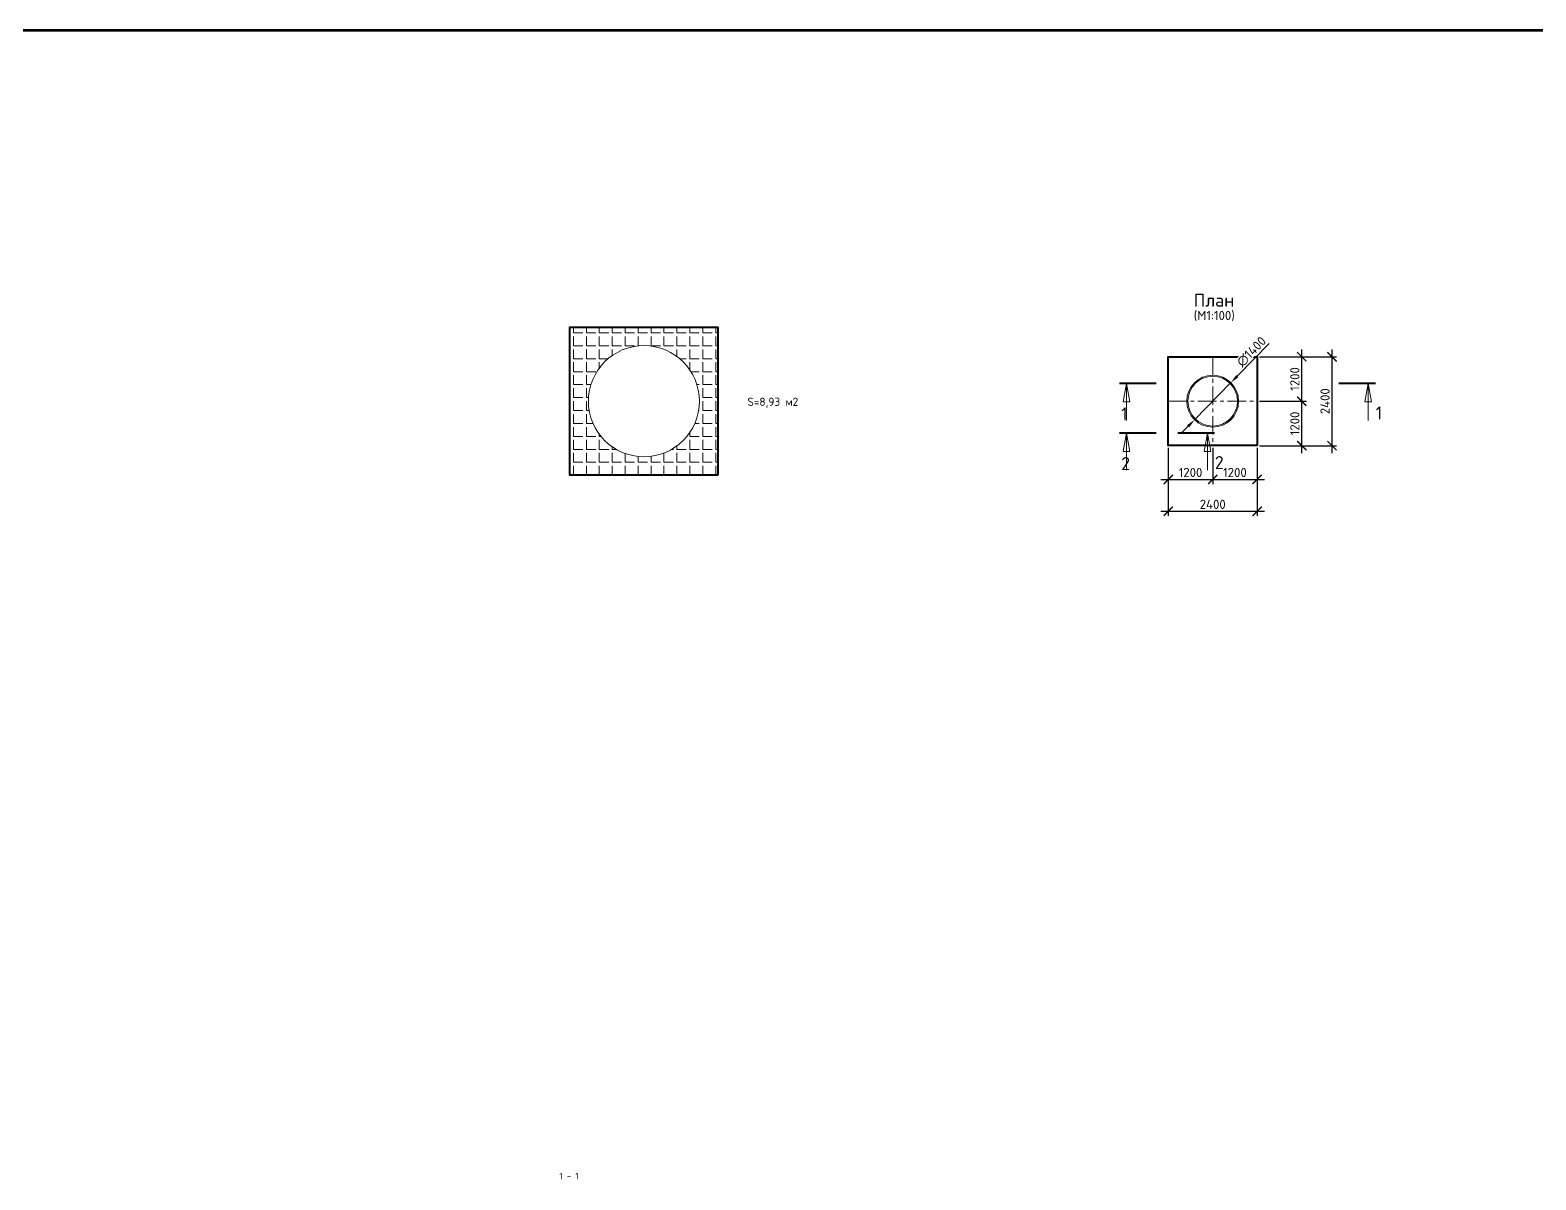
# Model space of a CAD drawing. Header units: metres. Extents: x 317593 to 442455, y 34945 to 102819.
# Drawn here: x 355529 to 396201, y 71785 to 102819 of the extents above; entities that cross this region are included whole.
import ezdxf
from ezdxf.enums import TextEntityAlignment as Align

# ---------------------------------------------------------------- set-up
doc = ezdxf.new("R2010")
doc.units = ezdxf.units.M
doc.header["$PDSIZE"] = 1
doc.linetypes.add('CENTER', pattern=[16, 10, -2, 2, -2])
doc.layers.get('0').update_dxf_attribs({"lineweight": 0})
doc.layers.get('Defpoints').update_dxf_attribs({"color": 3})
for name, color, linetype, lineweight in [('выноски', 7, 'Continuous', 15), ('оси', 7, 'CENTER', 13), ('Основная', 7, 'Continuous', 40), ('разм.', 7, 'Continuous', 18), ('размеры', 7, 'Continuous', 15), ('текст', 7, 'Continuous', 18)]:
    doc.layers.add(name, color=color, linetype=linetype, lineweight=lineweight)
doc.layers.add('помощь', color=1, linetype='Continuous', lineweight=0, plot=False)
doc.styles.add('ISOCPEUR', font='isocpeur.ttf')
doc.styles.add('ГОСТ 2.304', font='CS_Gost2304.shx')
doc.dimstyles.new('СПДС', dxfattribs={"dimscale": 100, "dimtxt": 2.5, "dimasz": 2.5, "dimexe": 1.25, "dimexo": 0.625, "dimtad": 1, "dimdec": 0, "dimrnd": 0.001, "dimtxsty": 'ГОСТ 2.304', "dimblk": 'ARCHTICK', "dimblk1": 'ARCHTICK', "dimblk2": 'ARCHTICK', "dimcen": 2.5, "dimdle": 2, "dimadec": 0, "dimazin": 2, "dimtfac": 0.75, "dimtdec": 4, "dimtmove": 1, "dimatfit": 3, "dimfxl": 1, "dimtolj": 1, "dimarcsym": 1})

# ---------------------------------------------------------------- blocks, each defined once
blk = doc.blocks.new('_ArchTick')
at = {"color": 0, "linetype": 'ByBlock', "lineweight": 30, "const_width": 0.15}
blk.add_lwpolyline([(-0.5, -0.5), (0.5, 0.5)], dxfattribs=at)
blk = doc.blocks.new('*D5')
at = {"layer": 'Defpoints', "color": 0, "ltscale": 10, "transparency": 16777216}
for p in [(386272, 91603), (387472, 91603), (387472, 90691)]:
    blk.add_point(p, dxfattribs=at)
at = {"layer": 'размеры', "color": 0, "lineweight": -2, "ltscale": 10, "transparency": 16777216}
for p, q in [((386272, 91541), (386272, 90566)), ((387472, 91541), (387472, 90566)), ((386072, 90691), (387672, 90691))]:
    blk.add_line(p, q, dxfattribs=at)
at = {"layer": 'размеры', "color": 0, "lineweight": -2, "ltscale": 10, "transparency": 16777216, "xscale": 250, "yscale": 250, "zscale": 250, "rotation": 180}
blk.add_blockref('_ArchTick', (386272, 90691), dxfattribs=at)
at = {"layer": 'размеры', "color": 0, "lineweight": -2, "ltscale": 10, "transparency": 16777216, "xscale": 250, "yscale": 250, "zscale": 250}
blk.add_blockref('_ArchTick', (387472, 90691), dxfattribs=at)
at = {"layer": 'размеры', "color": 0, "ltscale": 10, "transparency": 16777216, "insert": (386872, 90879), "char_height": 250, "attachment_point": 5, "style": 'ISOCPEUR'}
blk.add_mtext('\\A1;1200', dxfattribs=at)
blk = doc.blocks.new('*D6')
at = {"layer": 'Defpoints', "color": 0, "ltscale": 10, "transparency": 16777216}
for p in [(387472, 91603), (388672, 91603), (388672, 90691)]:
    blk.add_point(p, dxfattribs=at)
at = {"layer": 'размеры', "color": 0, "lineweight": -2, "ltscale": 10, "transparency": 16777216}
for p, q in [((387472, 91541), (387472, 90566)), ((388672, 91541), (388672, 90566)), ((387272, 90691), (388872, 90691))]:
    blk.add_line(p, q, dxfattribs=at)
at = {"layer": 'размеры', "color": 0, "lineweight": -2, "ltscale": 10, "transparency": 16777216, "xscale": 250, "yscale": 250, "zscale": 250, "rotation": 180}
blk.add_blockref('_ArchTick', (387472, 90691), dxfattribs=at)
at = {"layer": 'размеры', "color": 0, "lineweight": -2, "ltscale": 10, "transparency": 16777216, "xscale": 250, "yscale": 250, "zscale": 250}
blk.add_blockref('_ArchTick', (388672, 90691), dxfattribs=at)
at = {"layer": 'размеры', "color": 0, "ltscale": 10, "transparency": 16777216, "insert": (388072, 90879), "char_height": 250, "attachment_point": 5, "style": 'ISOCPEUR'}
blk.add_mtext('\\A1;1200', dxfattribs=at)
blk = doc.blocks.new('*D7')
at = {"layer": 'Defpoints', "color": 0, "ltscale": 10, "transparency": 16777216}
for p in [(388672, 92803), (389877, 92803), (388672, 91603)]:
    blk.add_point(p, dxfattribs=at)
at = {"layer": 'размеры', "color": 0, "lineweight": -2, "ltscale": 10, "transparency": 16777216}
for p, q in [((388734, 92803), (390002, 92803)), ((389877, 91403), (389877, 93003)), ((388734, 91603), (390002, 91603))]:
    blk.add_line(p, q, dxfattribs=at)
at = {"layer": 'размеры', "color": 0, "lineweight": -2, "ltscale": 10, "transparency": 16777216, "xscale": 250, "yscale": 250, "zscale": 250}
for p, rotation in [((389877, 92803), 90), ((389877, 91603), 270)]:
    blk.add_blockref('_ArchTick', p, dxfattribs=dict(at, rotation=rotation))
at = {"layer": 'размеры', "color": 0, "ltscale": 10, "transparency": 16777216, "insert": (389690, 92203), "char_height": 250, "attachment_point": 5, "rotation": 90, "style": 'ISOCPEUR'}
blk.add_mtext('\\A1;1200', dxfattribs=at)
blk = doc.blocks.new('*D8')
at = {"layer": 'Defpoints', "color": 0, "ltscale": 10, "transparency": 16777216}
for p in [(388672, 94003), (389877, 94003), (388672, 92803)]:
    blk.add_point(p, dxfattribs=at)
at = {"layer": 'размеры', "color": 0, "lineweight": -2, "ltscale": 10, "transparency": 16777216}
for p, q in [((388734, 94003), (390002, 94003)), ((389877, 92603), (389877, 94203)), ((388734, 92803), (390002, 92803))]:
    blk.add_line(p, q, dxfattribs=at)
at = {"layer": 'размеры', "color": 0, "lineweight": -2, "ltscale": 10, "transparency": 16777216, "xscale": 250, "yscale": 250, "zscale": 250}
for p, rotation in [((389877, 94003), 90), ((389877, 92803), 270)]:
    blk.add_blockref('_ArchTick', p, dxfattribs=dict(at, rotation=rotation))
at = {"layer": 'размеры', "color": 0, "ltscale": 10, "transparency": 16777216, "insert": (389690, 93403), "char_height": 250, "attachment_point": 5, "rotation": 90, "style": 'ISOCPEUR'}
blk.add_mtext('\\A1;1200', dxfattribs=at)
blk = doc.blocks.new('*D9')
at = {"layer": 'Defpoints', "color": 0, "ltscale": 10, "transparency": 16777216}
for p in [(386272, 91603), (388672, 91603), (388672, 89832)]:
    blk.add_point(p, dxfattribs=at)
at = {"layer": 'размеры', "color": 0, "lineweight": -2, "ltscale": 10, "transparency": 16777216}
for p, q in [((386272, 91541), (386272, 89707)), ((388672, 91541), (388672, 89707)), ((386072, 89832), (388872, 89832))]:
    blk.add_line(p, q, dxfattribs=at)
at = {"layer": 'размеры', "color": 0, "lineweight": -2, "ltscale": 10, "transparency": 16777216, "xscale": 250, "yscale": 250, "zscale": 250, "rotation": 180}
blk.add_blockref('_ArchTick', (386272, 89832), dxfattribs=at)
at = {"layer": 'размеры', "color": 0, "lineweight": -2, "ltscale": 10, "transparency": 16777216, "xscale": 250, "yscale": 250, "zscale": 250}
blk.add_blockref('_ArchTick', (388672, 89832), dxfattribs=at)
at = {"layer": 'размеры', "color": 0, "ltscale": 10, "transparency": 16777216, "insert": (387472, 90019), "char_height": 250, "attachment_point": 5, "style": 'ISOCPEUR'}
blk.add_mtext('\\A1;2400', dxfattribs=at)
blk = doc.blocks.new('*D10')
at = {"layer": 'Defpoints', "color": 0, "ltscale": 10, "transparency": 16777216}
for p in [(388672, 94003), (390694, 94003), (388672, 91603)]:
    blk.add_point(p, dxfattribs=at)
at = {"layer": 'размеры', "color": 0, "lineweight": -2, "ltscale": 10, "transparency": 16777216}
for p, q in [((388734, 94003), (390819, 94003)), ((390694, 91403), (390694, 94203)), ((388734, 91603), (390819, 91603))]:
    blk.add_line(p, q, dxfattribs=at)
at = {"layer": 'размеры', "color": 0, "lineweight": -2, "ltscale": 10, "transparency": 16777216, "xscale": 250, "yscale": 250, "zscale": 250}
for p, rotation in [((390694, 94003), 90), ((390694, 91603), 270)]:
    blk.add_blockref('_ArchTick', p, dxfattribs=dict(at, rotation=rotation))
at = {"layer": 'размеры', "color": 0, "ltscale": 10, "transparency": 16777216, "insert": (390506, 92803), "char_height": 250, "attachment_point": 5, "rotation": 90, "style": 'ISOCPEUR'}
blk.add_mtext('\\A1;2400', dxfattribs=at)
blk = doc.blocks.new('*D4')
at = {"layer": 'Defpoints', "color": 0, "ltscale": 10, "transparency": 16777216}
for p in [(387962, 93304), (386982, 92303)]:
    blk.add_point(p, dxfattribs=at)
at = {"layer": 'размеры', "color": 0, "lineweight": -2, "ltscale": 10, "transparency": 16777216}
for p, q in [((388994, 94358), (388136, 93482)), ((386982, 92303), (387962, 93304)), ((386807, 92125), (386632, 91946))]:
    blk.add_line(p, q, dxfattribs=at)
at = {"layer": 'размеры', "color": 0, "ltscale": 10, "transparency": 16777216}
blk.add_solid([(386777, 92154), (386837, 92095), (386982, 92303)], dxfattribs=at)
at = {"layer": 'размеры', "color": 0, "ltscale": 10, "transparency": 16777216, "insert": (388518, 94140), "char_height": 250, "attachment_point": 5, "rotation": 45.6053, "style": 'ISOCPEUR', "bg_fill": 3, "box_fill_scale": 1.1, "bg_fill_color": 9, "bg_fill_true_color": 13158600, "bg_fill_transparency": 0}
blk.add_mtext('\\A1;∅1400', dxfattribs=at)
at = {"layer": 'размеры', "color": 0, "ltscale": 10, "transparency": 16777216}
blk.add_solid([(388107, 93511), (388166, 93453), (387962, 93304)], dxfattribs=at)

msp = doc.modelspace()

# ---------------------------------------------------------------- hatches: boundary and pattern name
at = {"layer": 'помощь', "ltscale": 10}
h = msp.add_hatch(dxfattribs=at)
h.set_pattern_fill('ANGLE', color=256, scale=50)
h.set_pattern_definition([(0, (0, 0), (0, 349.25), [254, -95.25]), (90, (0, 0), (-349.25, 2e-14), [254, -95.25])])
h.paths.add_polyline_path([(374107.58, 94803.4), (370107.58, 94803.4), (370107.58, 90803.4), (374107.58, 90803.4)])
edge = h.paths.add_edge_path(flags=16)
edge.add_arc((372107.58, 92803.4), 1500, 0, 360)

# ---------------------------------------------------------------- linework, layer by layer
at = {"layer": 'выноски', "ltscale": 100}
for p, q in [((385145.04, 93285.64), (385145.04, 92285.64)), ((391672.77, 93285.64), (391672.77, 92285.64)), ((385145.04, 91944.61), (385145.04, 90944.61))]:
    msp.add_line(p, q, dxfattribs=at)
at = {"layer": 'выноски', "ltscale": 100, "const_width": 50}
for points in [[(384945.04, 93285.64), (385945.04, 93285.64)], [(390872.77, 93285.64), (391872.77, 93285.64)], [(384945.04, 91944.61), (385945.04, 91944.61)]]:
    msp.add_lwpolyline(points, dxfattribs=at)
at = {"layer": 'выноски', "ltscale": 100}
for points in [[(385056.88, 92785.64), (385145.04, 93285.64), (385233.21, 92785.64)], [(391584.61, 92785.64), (391672.77, 93285.64), (391760.93, 92785.64)], [(385056.88, 91444.61), (385145.04, 91944.61), (385233.21, 91444.61)]]:
    msp.add_lwpolyline(points, close=True, dxfattribs=at)
at = {"layer": 'оси', "color": 0, "ltscale": 50}
for p, q in [((387471.88, 94003.4), (387471.88, 91603.4)), ((386271.88, 92803.4), (388671.88, 92803.4))]:
    msp.add_line(p, q, dxfattribs=at)
at = {"layer": 'Основная'}
for points in [[(374107.58, 90803.4), (370107.58, 90803.4), (370107.58, 94803.4), (374107.58, 94803.4)], [(388671.88, 91603.4), (386271.88, 91603.4), (386271.88, 94003.4), (388671.88, 94003.4)]]:
    msp.add_lwpolyline(points, close=True, dxfattribs=at)
at = {"layer": 'помощь', "lineweight": 53, "ltscale": 10}
msp.add_lwpolyline([(317592.76, 102819.38), (419633.95, 102819.38), (419633.95, 34945.23), (317592.76, 34945.23)], close=True, dxfattribs=at)
at = {"layer": 'разм.', "ltscale": 40}
for centre, radius in [((372107.58, 92803.4), 1500), ((387471.88, 92803.4), 700), ((387471.88, 92803.4), 670)]:
    msp.add_circle(centre, radius, dxfattribs=at)

# ---------------------------------------------------------------- texts
at = {"layer": 'выноски', "ltscale": 100, "char_height": 350, "attachment_point": 1, "style": 'ISOCPEUR'}
for s, insert, width in [('\\fISOCPEUR|b0|i0|c0|p34;\\W1.0000000000;\\T1.0000000000;\\o\\l1', (384999.75, 92635.99), 315), ('\\fISOCPEUR|b0|i0|c0|p34;\\W1.0000000000;\\T1.0000000000;\\o\\l1', (391873.4, 92661.93), 315), ('\\fISOCPEUR|b0|i0|c0|p34;\\W1.0000000000;\\T1.0000000000;\\o\\l2', (384999.75, 91294.96), 385), ('\\fISOCPEUR|b0|i0|c0|p34;\\W1.0000000000;\\T1.0000000000;\\o\\l2', (387529.32, 91320.9), 385)]:
    msp.add_mtext(s, dxfattribs=dict(at, insert=insert, width=width))
at = {"layer": 'помощь', "lineweight": 90, "ltscale": 10, "style": 'ISOCPEUR'}
msp.add_text('S=8,93 м2', height=221.331, dxfattribs=at).set_placement((374902.5, 92676.65))
at = {"layer": 'текст', "ltscale": 90, "style": 'ISOCPEUR'}
for s, height, p in [('План', 350, (386959.28, 95353.14)), ('(М1:100)', 250, (386959.28, 94991.41))]:
    msp.add_text(s, height=height, rotation=360, dxfattribs=at).set_placement(p)
msp.add_text('1 - 1', height=175, rotation=360, dxfattribs=at).set_placement((370084.67, 71747.28), align=Align.BOTTOM_CENTER)

# ---------------------------------------------------------------- dimensions: what is measured, and where the dimension line sits
at = {"layer": 'размеры', "ltscale": 10}
for base, p1, p2, picture, middle in [((389877.02, 94003.4), (388671.88, 92803.4), (388671.88, 94003.4), '*D8', (389689.52, 93403.4)), ((390693.68, 94003.4), (388671.88, 91603.4), (388671.88, 94003.4), '*D10', (390506.18, 92803.4)), ((389877.02, 92803.4), (388671.88, 91603.4), (388671.88, 92803.4), '*D7', (389689.52, 92203.4))]:
    dim = msp.add_linear_dim(base=base, p1=p1, p2=p2, angle=90, dimstyle='СПДС', override={"dimscale": 100, "dimdec": 1, "dimrnd": 10, "dimtxsty": 'ISOCPEUR'}, dxfattribs=at)
    dim.commit()
    dim.dimension.update_dxf_attribs({"geometry": picture, "text_midpoint": middle})
for base, p1, p2, picture, middle in [((387471.88, 90691.43), (386271.88, 91603.4), (387471.88, 91603.4), '*D5', (386871.88, 90878.93)), ((388671.88, 89831.89), (386271.88, 91603.4), (388671.88, 91603.4), '*D9', (387471.88, 90019.39)), ((388671.88, 90691.43), (387471.88, 91603.4), (388671.88, 91603.4), '*D6', (388071.88, 90878.93))]:
    dim = msp.add_linear_dim(base=base, p1=p1, p2=p2, dimstyle='СПДС', override={"dimscale": 100, "dimdec": 1, "dimrnd": 10, "dimtxsty": 'ISOCPEUR'}, dxfattribs=at)
    dim.commit()
    dim.dimension.update_dxf_attribs({"geometry": picture, "text_midpoint": middle})

# ---------------------------------------------------------------- next in the draw order: dimensions: what is measured, and where the dimension line sits
dim = msp.add_diameter_dim_2p(p1=(386982.16, 92303.22), p2=(387961.6, 93303.57), dimstyle='СПДС', override={"dimscale": 100, "dimdec": 1, "dimrnd": 10, "dimtxsty": 'ISOCPEUR', "dimsah": 1, "dimtfill": 1}, dxfattribs=at)
dim.commit()
dim.dimension.update_dxf_attribs({"geometry": '*D4', "text_midpoint": (388518.48, 94140.35)})

# ---------------------------------------------------------------- next in the draw order: linework, layer by layer
at = {"layer": 'выноски', "ltscale": 100}
msp.add_line((387328.69, 91944.61), (387328.69, 90944.61), dxfattribs=at)
at = {"layer": 'выноски', "ltscale": 100, "const_width": 50}
msp.add_lwpolyline([(386528.69, 91944.61), (387528.69, 91944.61)], dxfattribs=at)
at = {"layer": 'выноски', "ltscale": 100}
msp.add_lwpolyline([(387240.53, 91444.61), (387328.69, 91944.61), (387416.85, 91444.61)], close=True, dxfattribs=at)

doc.saveas('drawing.dxf')
